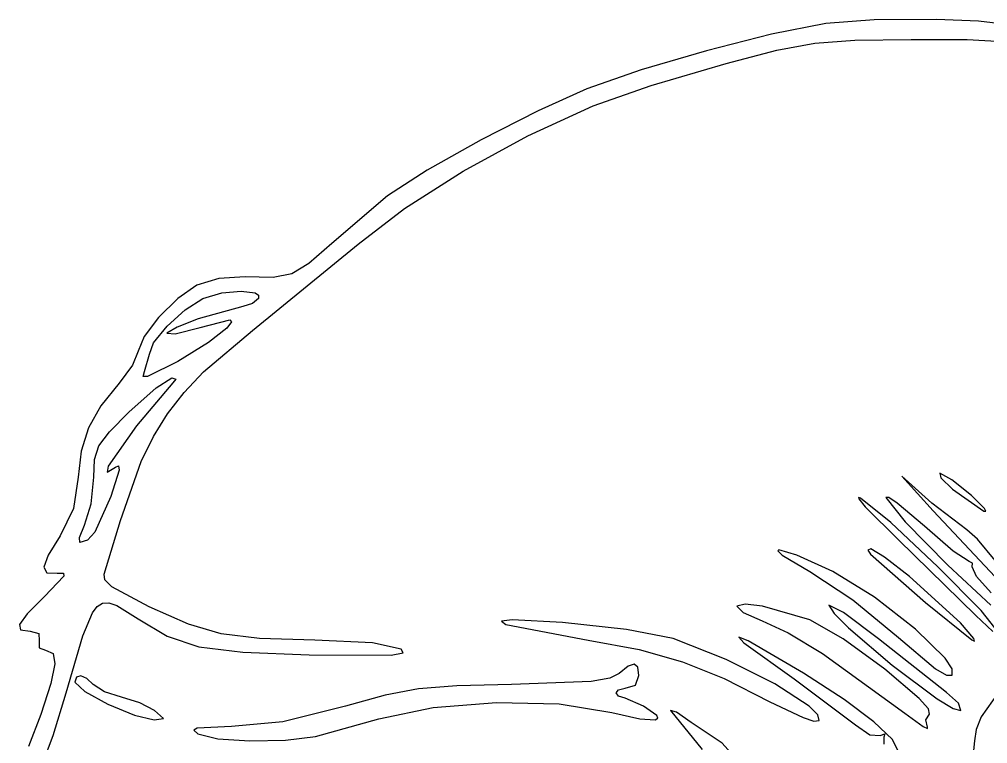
# Model space of a CAD drawing. Extents: x 11 to 198, y 0 to 191.
# Drawn here: x 62.5 to 116.4, y 151.1 to 191.4 of the extents above; entities that cross this region are included whole.
import ezdxf

# ---------------------------------------------------------------- set-up
doc = ezdxf.new("R2010")
doc.units = 0

msp = doc.modelspace()

# ---------------------------------------------------------------- linework, layer by layer
at = {"layer": 'Layer 1'}
for p, q in [((110.107526, 191.387058), (107.420901, 191.186504)), ((113.594516, 191.410871), (110.107526, 191.387058)), ((115.931224, 191.317335), (113.594516, 191.410871)), ((107.420901, 191.186504), (104.407262, 190.5851)), ((117.645069, 191.098089), (115.931224, 191.317335)), ((104.407262, 190.5851), (100.779061, 189.66484)), ((109.037776, 190.251113), (112.183404, 190.296798)), ((112.183404, 190.296798), (115.298704, 190.289379)), ((115.298704, 190.289379), (117.250928, 190.174737)), ((104.690151, 189.687197), (106.807905, 190.082662)), ((106.807905, 190.082662), (109.037776, 190.251113)), ((100.779061, 189.66484), (97.148083, 188.593569)), ((101.880875, 188.960475), (104.690151, 189.687197)), ((97.710246, 187.724561), (101.880875, 188.960475)), ((97.148083, 188.593569), (94.126109, 187.539132)), ((94.472537, 186.591571), (97.710246, 187.724561)), ((94.126109, 187.539132), (91.410612, 186.326182)), ((90.834029, 184.920439), (94.472537, 186.591571)), ((91.410612, 186.326182), (88.232424, 184.704385)), ((87.2278, 182.954165), (90.834029, 184.920439)), ((88.232424, 184.704385), (85.224098, 183.012472)), ((85.224098, 183.012472), (83.018188, 181.589178)), ((83.975187, 180.881925), (87.2278, 182.954165)), ((83.018188, 181.589178), (79.922209, 178.936641)), ((81.397526, 178.892896), (83.975187, 180.881925)), ((75.516364, 174.092999), (81.397526, 178.892896)), ((79.922209, 178.936641), (78.651265, 177.813671)), ((78.651265, 177.813671), (77.70275, 177.237397)), ((73.62715, 176.976033), (72.411565, 176.612892)), ((75.093031, 177.078559), (73.62715, 176.976033)), ((76.65667, 177.046225), (75.093031, 177.078559)), ((77.70275, 177.237397), (76.65667, 177.046225)), ((72.411565, 176.612892), (71.343127, 175.862114)), ((73.80371, 176.179422), (74.87691, 176.284323)), ((74.87691, 176.284323), (75.660325, 176.180535)), ((71.343127, 175.862114), (70.282065, 174.816723)), ((71.757912, 175.236942), (72.74741, 175.866061)), ((72.74741, 175.866061), (73.80371, 176.179422)), ((75.84727, 175.867825), (75.515438, 175.594422)), ((75.660325, 176.180535), (75.847524, 176.05031)), ((75.847524, 176.05031), (75.84727, 175.867825)), ((70.749628, 174.32376), (71.757912, 175.236942)), ((74.965325, 175.420502), (72.487368, 174.727867)), ((75.515438, 175.594422), (74.965325, 175.420502)), ((70.282065, 174.816723), (69.468983, 173.748048)), ((72.487368, 174.727867), (71.316305, 174.270209)), ((72.587601, 174.247516), (74.251082, 174.676449)), ((74.251082, 174.676449), (74.335291, 174.56189)), ((69.99508, 173.409056), (70.749628, 174.32376)), ((71.316305, 174.270209), (70.739397, 173.931779)), ((71.209342, 173.906291), (72.587601, 174.247516)), ((74.08338, 174.225643), (73.061118, 173.422015)), ((74.335291, 174.56189), (74.08338, 174.225643)), ((69.468983, 173.748048), (69.144488, 172.92742)), ((70.739397, 173.931779), (71.209342, 173.906291)), ((72.774645, 171.776614), (75.516364, 174.092999)), ((69.766788, 172.775373), (69.99508, 173.409056)), ((73.061118, 173.422015), (71.346175, 172.366503)), ((69.144488, 172.92742), (68.832191, 172.151397)), ((69.49903, 171.805939), (69.766788, 172.775373)), ((68.832191, 172.151397), (68.081215, 171.148361)), ((71.346175, 172.366503), (69.661528, 171.520806)), ((69.422075, 171.531775), (69.49903, 171.805939)), ((69.661528, 171.520806), (69.422075, 171.531775)), ((70.13747, 170.887437), (71.012448, 171.444694)), ((71.012448, 171.444694), (71.236329, 171.374712)), ((71.697476, 170.633636), (72.774645, 171.776614)), ((68.081215, 171.148361), (67.071432, 169.894158)), ((68.631196, 169.540399), (70.13747, 170.887437)), ((71.071009, 171.180111), (69.042535, 168.782279)), ((71.236329, 171.374712), (71.071009, 171.180111)), ((70.780011, 169.448853), (71.697476, 170.633636)), ((67.071432, 169.894158), (66.379943, 168.661717)), ((67.549672, 168.44354), (68.631196, 169.540399)), ((69.995185, 168.183306), (70.780011, 169.448853)), ((69.042535, 168.782279), (67.480699, 166.541124)), ((66.379943, 168.661717), (65.970236, 167.367231)), ((66.963218, 167.660577), (67.549672, 168.44354)), ((69.315933, 166.798035), (69.995185, 168.183306)), ((66.721184, 166.913531), (66.963218, 167.660577)), ((65.970236, 167.367231), (65.805797, 165.926894)), ((66.672925, 165.924424), (66.721184, 166.913531)), ((68.165882, 163.512481), (69.315933, 166.798035)), ((67.480699, 166.541124), (67.415446, 166.204028)), ((67.415446, 166.204028), (67.874134, 166.481461)), ((68.077114, 166.3142), (67.626837, 164.849157)), ((67.874134, 166.481461), (68.055909, 166.551107)), ((68.055909, 166.551107), (68.077114, 166.3142)), ((114.434569, 165.778991), (113.770905, 166.140324)), ((113.770905, 166.140324), (113.832641, 165.874727)), ((65.805797, 165.926894), (65.539626, 164.182847)), ((66.522598, 164.434158), (66.672925, 165.924424)), ((113.322171, 164.481915), (111.654237, 165.980516)), ((111.654237, 165.980516), (113.404721, 164.040942)), ((113.832641, 165.874727), (114.476461, 165.246385)), ((115.534795, 164.899604), (114.434569, 165.778991)), ((114.476461, 165.246385), (116.223241, 164.025641)), ((66.164572, 163.247898), (66.522598, 164.434158)), ((67.626837, 164.849157), (66.729943, 162.857549)), ((109.36118, 164.753907), (109.244978, 164.789697)), ((109.244978, 164.789697), (109.254421, 164.712935)), ((109.254421, 164.712935), (109.615709, 164.259973)), ((111.046516, 163.394311), (109.36118, 164.753907)), ((110.772292, 164.784246), (111.843332, 163.43697)), ((110.940914, 164.780293), (110.772292, 164.784246)), ((111.400016, 164.479842), (110.940914, 164.780293)), ((112.909068, 163.197803), (111.400016, 164.479842)), ((115.277973, 162.983314), (113.322171, 164.481915)), ((116.262697, 164.174871), (115.534795, 164.899604)), ((65.539626, 164.182847), (64.797205, 162.66158)), ((109.615709, 164.259973), (111.466206, 162.423808)), ((113.404721, 164.040942), (116.845586, 160.374565)), ((116.223241, 164.025641), (116.32898, 164.031557)), ((116.32898, 164.031557), (116.262697, 164.174871)), ((67.242662, 160.513868), (68.165882, 163.512481)), ((113.661764, 160.93729), (111.046516, 163.394311)), ((111.843332, 163.43697), (114.209805, 161.029409)), ((65.87869, 162.564258), (66.164572, 163.247898)), ((66.729943, 162.857549), (66.326823, 162.422066)), ((114.521969, 161.800493), (112.909068, 163.197803)), ((115.872007, 162.463093), (115.277973, 162.983314)), ((64.797205, 162.66158), (64.142476, 161.582741)), ((65.902105, 162.28305), (65.87869, 162.564258)), ((66.326823, 162.422066), (65.902105, 162.28305)), ((111.466206, 162.423808), (115.783503, 158.220811)), ((116.854185, 161.286672), (115.872007, 162.463093)), ((104.811579, 161.883132), (104.748677, 161.809857)), ((104.748677, 161.809857), (105.001836, 161.5845)), ((105.802951, 161.574479), (104.811579, 161.883132)), ((109.929153, 161.92498), (109.756644, 161.848868)), ((109.756644, 161.848868), (109.907986, 161.638877)), ((110.690166, 161.475298), (109.929153, 161.92498)), ((115.399328, 161.219424), (114.521969, 161.800493)), ((64.142476, 161.582741), (63.900928, 160.9148)), ((105.001836, 161.5845), (106.538956, 160.676499)), ((107.810721, 160.660624), (105.802951, 161.574479)), ((109.907986, 161.638877), (112.977154, 158.94965)), ((112.085023, 160.382282), (110.690166, 161.475298)), ((115.596046, 161.133787), (115.399328, 161.219424)), ((63.900928, 160.9148), (64.068095, 160.599814)), ((106.538956, 160.676499), (108.934495, 159.088821)), ((110.137005, 159.243266), (107.810721, 160.660624)), ((116.065941, 158.496275), (113.661764, 160.93729)), ((114.209805, 161.029409), (116.601745, 158.799317)), ((115.572895, 160.928029), (115.596046, 161.133787)), ((115.807757, 160.380782), (115.572895, 160.928029)), ((64.999699, 160.405609), (63.93431, 159.279145)), ((64.068095, 160.599814), (64.639513, 160.579837)), ((64.639513, 160.579837), (64.981167, 160.581045)), ((64.981167, 160.581045), (64.999699, 160.405609)), ((67.284808, 160.198512), (67.242662, 160.513868)), ((67.683811, 159.815059), (67.284808, 160.198512)), ((114.917433, 157.802416), (112.085023, 160.382282)), ((116.625232, 159.474231), (115.807757, 160.380782)), ((69.762202, 158.692122), (67.683811, 159.815059)), ((63.93431, 159.279145), (62.964826, 158.311905)), ((108.934495, 159.088821), (111.473967, 156.996319)), ((112.423469, 157.460089), (110.137005, 159.243266)), ((66.595309, 158.361184), (66.862803, 158.722242)), ((66.862803, 158.722242), (67.161391, 158.907493)), ((67.161391, 158.907493), (67.514962, 158.924337)), ((67.514962, 158.924337), (67.947408, 158.780174)), ((67.947408, 158.780174), (69.144488, 158.038425)), ((71.939697, 157.730681), (69.762202, 158.692122)), ((102.937462, 158.848535), (102.474248, 158.737278)), ((102.474248, 158.737278), (102.818383, 158.386087)), ((103.902426, 158.735426), (102.937462, 158.848535)), ((106.538956, 157.983744), (103.902426, 158.735426)), ((107.59729, 158.797603), (107.897245, 158.331886)), ((108.407621, 158.379561), (107.59729, 158.797603)), ((112.977154, 158.94965), (115.544981, 156.85534)), ((117.118063, 157.184702), (116.065941, 158.496275)), ((62.964826, 158.311905), (62.530297, 157.71872)), ((66.058033, 157.082044), (66.595309, 158.361184)), ((69.144488, 158.038425), (70.760663, 157.060502)), ((89.961819, 157.981451), (89.371093, 157.912144)), ((92.767738, 157.837606), (89.961819, 157.981451)), ((102.818383, 158.386087), (103.883243, 157.925889)), ((108.386173, 156.928012), (106.538956, 157.983744)), ((107.897245, 158.331886), (108.69121, 157.535402)), ((110.355661, 156.910594), (108.407621, 158.379561)), ((115.783503, 158.220811), (116.724098, 157.334324)), ((62.530297, 157.71872), (62.598279, 157.420677)), ((62.598279, 157.420677), (63.136326, 157.338866)), ((73.767776, 157.189994), (71.939697, 157.730681)), ((89.371093, 157.912144), (89.605612, 157.724452)), ((89.605612, 157.724452), (94.200545, 156.843566)), ((96.32084, 157.438305), (92.767738, 157.837606)), ((98.918598, 156.928938), (96.32084, 157.438305)), ((103.883243, 157.925889), (105.326475, 157.25657)), ((108.69121, 157.535402), (111.125776, 155.458515)), ((114.066467, 155.83467), (112.423469, 157.460089)), ((115.660676, 156.930895), (114.917433, 157.802416)), ((63.136326, 157.338866), (63.6109, 157.20922)), ((63.6109, 157.20922), (63.627746, 156.809699)), ((65.138694, 153.917978), (66.058033, 157.082044)), ((70.760663, 157.060502), (72.517134, 156.478264)), ((75.898737, 156.939819), (73.767776, 157.189994)), ((78.984878, 156.849916), (75.898737, 156.939819)), ((101.86989, 155.768177), (98.918598, 156.928938)), ((103.103427, 156.815829), (102.586839, 157.015021)), ((102.586839, 157.015021), (102.852426, 156.694341)), ((105.326475, 157.25657), (107.238382, 156.105642)), ((110.714304, 155.226167), (108.386173, 156.928012)), ((114.148025, 153.940203), (110.355661, 156.910594)), ((111.473967, 156.996319), (113.531589, 155.256858)), ((115.544981, 156.85534), (115.70644, 156.795848)), ((115.70644, 156.795848), (115.660676, 156.930895)), ((63.627746, 156.809699), (63.626643, 156.419438)), ((63.626643, 156.419438), (63.99146, 156.280532)), ((72.517134, 156.478264), (74.968533, 156.174897)), ((82.18625, 156.690769), (78.984878, 156.849916)), ((83.784775, 156.349324), (82.18625, 156.690769)), ((83.901203, 156.131814), (83.784775, 156.349324)), ((94.200545, 156.843566), (97.031071, 156.320672)), ((97.031071, 156.320672), (99.450499, 155.646502)), ((102.852426, 156.694341), (105.657011, 154.700792)), ((106.184414, 155.008767), (103.103427, 156.815829)), ((63.99146, 156.280532), (64.409347, 156.1117)), ((64.409347, 156.1117), (64.508544, 155.532334)), ((74.968533, 156.174897), (78.669494, 156.033587)), ((78.669494, 156.033587), (83.234794, 156.015772)), ((83.234794, 156.015772), (83.901203, 156.131814)), ((107.238382, 156.105642), (111.814045, 152.783091)), ((114.458026, 155.244738), (114.066467, 155.83467)), ((64.508544, 155.532334), (64.280583, 154.433127)), ((96.422804, 155.39394), (95.919985, 154.98372)), ((96.761978, 155.512755), (96.422804, 155.39394)), ((96.953647, 155.338477), (96.761978, 155.512755)), ((97.01395, 154.86942), (96.953647, 155.338477)), ((99.450499, 155.646502), (101.771635, 154.715025)), ((104.577995, 154.412484), (101.86989, 155.768177)), ((111.125776, 155.458515), (113.630191, 153.583704)), ((113.531589, 155.256858), (114.143003, 154.898436)), ((114.46235, 154.890587), (114.458026, 155.244738)), ((65.709511, 154.783348), (65.616708, 154.500414)), ((65.949819, 154.852531), (65.709511, 154.783348)), ((66.280482, 154.714876), (65.949819, 154.852531)), ((66.64435, 154.377295), (66.280482, 154.714876)), ((95.396512, 154.720669), (94.357399, 154.544864)), ((95.919985, 154.98372), (95.396512, 154.720669)), ((96.830153, 154.333418), (97.01395, 154.86942)), ((101.771635, 154.715025), (104.307282, 153.420208)), ((105.657011, 154.700792), (109.068021, 152.131863)), ((108.443985, 153.532347), (106.184414, 155.008767)), ((112.62102, 153.589541), (110.714304, 155.226167)), ((114.143003, 154.898436), (114.46235, 154.890587)), ((64.280583, 154.433127), (63.716998, 152.704774)), ((65.616708, 154.500414), (66.171633, 153.97838)), ((67.273927, 153.96547), (66.64435, 154.377295)), ((86.88033, 154.298113), (84.749755, 154.127837)), ((89.922759, 154.372709), (86.88033, 154.298113)), ((94.357399, 154.544864), (89.922759, 154.372709)), ((95.880783, 154.084114), (96.24948, 154.163864)), ((96.24948, 154.163864), (96.830153, 154.333418)), ((106.488051, 153.173605), (104.577995, 154.412484)), ((117.32726, 154.356834), (116.081072, 152.56794)), ((64.409854, 151.530376), (65.138694, 153.917978)), ((66.171633, 153.97838), (67.463986, 153.280596)), ((68.21386, 153.667153), (67.273927, 153.96547)), ((69.233035, 153.362485), (68.21386, 153.667153)), ((82.898514, 153.77943), (80.694087, 153.170441)), ((84.749755, 154.127837), (82.898514, 153.77943)), ((95.757884, 153.906071), (95.880783, 154.084114)), ((95.880783, 153.721547), (95.757884, 153.906071)), ((96.24948, 153.62235), (95.880783, 153.721547)), ((97.278533, 153.168677), (96.24948, 153.62235)), ((114.805294, 153.332366), (114.148025, 153.940203)), ((67.463986, 153.280596), (68.935131, 152.671315)), ((70.053244, 152.935844), (69.233035, 153.362485)), ((80.694087, 153.170441), (77.188091, 152.306797)), ((82.550052, 152.460299), (85.572274, 153.099615)), ((85.572274, 153.099615), (89.089365, 153.38224)), ((89.089365, 153.38224), (92.577949, 153.293588)), ((92.577949, 153.293588), (95.514643, 152.819074)), ((98.015751, 152.652387), (97.278533, 153.168677)), ((104.307282, 153.420208), (106.155398, 152.53522)), ((106.970415, 152.695391), (106.488051, 153.173605)), ((110.104439, 152.28929), (108.443985, 153.532347)), ((113.134369, 153.017978), (112.62102, 153.589541)), ((113.630191, 153.583704), (114.511469, 153.039815)), ((114.933661, 152.92773), (114.805294, 153.332366)), ((63.716998, 152.704774), (63.034974, 150.919409)), ((68.935131, 152.671315), (70.026433, 152.414791)), ((70.549956, 152.488918), (70.053244, 152.935844)), ((95.514643, 152.819074), (97.070571, 152.465017)), ((98.070052, 152.497536), (98.015751, 152.652387)), ((98.77784, 152.935491), (100.538202, 150.748973)), ((99.114699, 152.842314), (98.77784, 152.935491)), ((99.924368, 152.252513), (99.114699, 152.842314)), ((107.045192, 152.363285), (106.970415, 152.695391)), ((111.814045, 152.783091), (112.837631, 152.03723)), ((112.992589, 152.416687), (113.203991, 152.729469)), ((113.203991, 152.729469), (113.134369, 153.017978)), ((114.511469, 153.039815), (114.933661, 152.92773)), ((116.081072, 152.56794), (115.797008, 151.870063)), ((70.026433, 152.414791), (70.549956, 152.488918)), ((74.344083, 152.036613), (72.428146, 151.949741)), ((77.188091, 152.306797), (74.344083, 152.036613)), ((79.022272, 151.47499), (82.550052, 152.460299)), ((97.070571, 152.465017), (97.925352, 152.413644)), ((97.925352, 152.413644), (98.070052, 152.497536)), ((101.661095, 151.114804), (99.924368, 152.252513)), ((106.155398, 152.53522), (106.765032, 152.342741)), ((106.765032, 152.342741), (107.045192, 152.363285)), ((109.068021, 152.131863), (109.870018, 151.578089)), ((111.128239, 151.310684), (110.104439, 152.28929)), ((112.837631, 152.03723), (113.081863, 151.918796)), ((113.091807, 152.004157), (112.992589, 152.416687)), ((113.081863, 151.918796), (113.091807, 152.004157)), ((63.842587, 150.012372), (64.409854, 151.530376)), ((72.428146, 151.949741), (72.242728, 151.826864)), ((72.242728, 151.826864), (72.473301, 151.629507)), ((72.473301, 151.629507), (73.572629, 151.357267)), ((77.342514, 151.2684), (79.022272, 151.47499)), ((109.870018, 151.578089), (110.445267, 151.533904)), ((110.445267, 151.533904), (110.700017, 151.629375)), ((110.700017, 151.629375), (110.654464, 151.436185)), ((115.797008, 151.870063), (115.705892, 151.239687)), ((73.572629, 151.357267), (75.360833, 151.233028)), ((75.360833, 151.233028), (77.342514, 151.2684)), ((102.300813, 150.391962), (101.661095, 151.114804)), ((110.654464, 151.436185), (110.648335, 151.048702)), ((111.477848, 150.627617), (111.128239, 151.310684)), ((115.705892, 151.239687), (115.627046, 150.508026))]:
    msp.add_line(p, q, dxfattribs=at)

doc.saveas('drawing.dxf')
